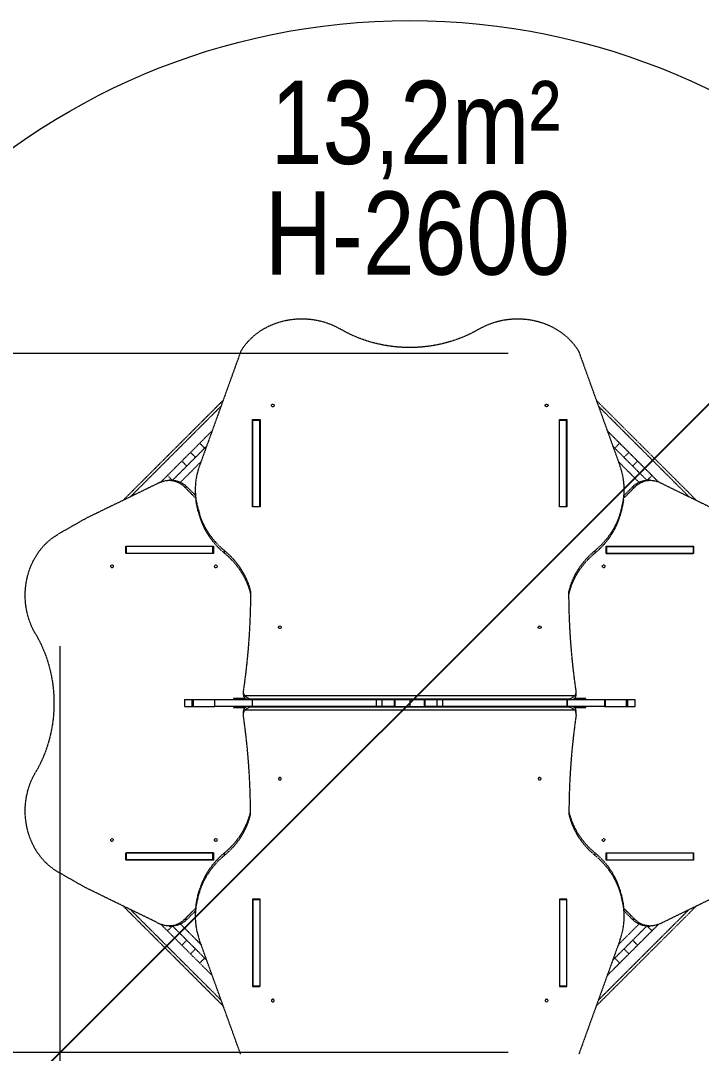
# Model space of a CAD drawing. Header units: millimetres. Extents: x -2652 to 2195, y -2536 to 2173.
# Drawn here: x -1023 to 1020, y -929 to 2173 of the extents above; entities that cross this region are included whole.
import ezdxf

# ---------------------------------------------------------------- set-up
doc = ezdxf.new("R2010")
doc.units = ezdxf.units.MM
doc.linetypes.add('HIDDEN', pattern=[1.905, 1.27, -0.635])
for name, color, linetype in [('DIKOM_ЗОНА', 90, 'Continuous'), ('DIKOM_ОБЪЕКТ', 7, 'Continuous'), ('DIKOM_РАЗМЕР_ЗОНА', 7, 'Continuous'), ('DIKOM_РАЗМЕР_ОБЪЕКТА', 7, 'Continuous')]:
    doc.layers.add(name, color=color, linetype=linetype)
doc.styles.add('style1', font='arialbd.ttf', dxfattribs={"width": 0.8})
doc.dimstyles.new('1-50', dxfattribs={"dimtxt": 300, "dimasz": 200, "dimexe": 100, "dimexo": 0, "dimgap": 100, "dimtad": 1, "dimtxsty": 'style1', "dimcen": 200, "dimclrd": 7, "dimclre": 7, "dimclrt": 7, "dimadec": 1, "dimazin": 2, "dimtfac": 1, "dimtmove": 0, "dimatfit": 2, "dimfxl": 0, "dimlwd": 25, "dimlwe": 18, "dimarcsym": 0})

# ---------------------------------------------------------------- blocks, each defined once
blk = doc.blocks.new('*D7')
at = {"layer": 'Defpoints', "color": 0, "transparency": 16777216}
for p in [(-904.9, 294), (1195.1, 294), (1195.1, -2436)]:
    blk.add_point(p, dxfattribs=at)
at = {"layer": 'DIKOM_РАЗМЕР_ОБЪЕКТА', "color": 7, "lineweight": 18, "transparency": 16777216}
for p, q in [((-904.9, 294), (-904.9, -2536)), ((1195.1, 294), (1195.1, -2536))]:
    blk.add_line(p, q, dxfattribs=at)
at = {"layer": 'DIKOM_РАЗМЕР_ОБЪЕКТА', "color": 7, "lineweight": 25, "transparency": 16777216}
blk.add_line((-704.9, -2436), (995.1, -2436), dxfattribs=at)
at = {"layer": 'DIKOM_РАЗМЕР_ОБЪЕКТА', "color": 7, "transparency": 16777216}
for points in [[(-704.9, -2402.7), (-704.9, -2469.3), (-904.9, -2436)], [(995.1, -2402.7), (995.1, -2469.3), (1195.1, -2436)]]:
    blk.add_solid(points, dxfattribs=at)
at = {"layer": 'DIKOM_РАЗМЕР_ОБЪЕКТА', "color": 7, "transparency": 16777216, "insert": (168.9, -2182.8), "char_height": 300, "attachment_point": 5, "style": 'style1'}
blk.add_mtext('{\\fArial|b0|i0|c204|p34;2100}', dxfattribs=at)
blk = doc.blocks.new('*D8')
at = {"layer": 'Defpoints', "color": 0, "transparency": 16777216}
for p in [(440.2, 1173.4), (-2067.9, -926.6), (440.2, -926.6)]:
    blk.add_point(p, dxfattribs=at)
at = {"layer": 'DIKOM_РАЗМЕР_ОБЪЕКТА', "color": 7, "lineweight": 18, "transparency": 16777216}
for p, q in [((440.2, 1173.4), (-2167.9, 1173.4)), ((440.2, -926.6), (-2167.9, -926.6))]:
    blk.add_line(p, q, dxfattribs=at)
at = {"layer": 'DIKOM_РАЗМЕР_ОБЪЕКТА', "color": 7, "lineweight": 25, "transparency": 16777216}
blk.add_line((-2067.9, 973.4), (-2067.9, -726.6), dxfattribs=at)
at = {"layer": 'DIKOM_РАЗМЕР_ОБЪЕКТА', "color": 7, "transparency": 16777216}
for points in [[(-2101.2, 973.4), (-2034.6, 973.4), (-2067.9, 1173.4)], [(-2101.2, -726.6), (-2034.6, -726.6), (-2067.9, -926.6)]]:
    blk.add_solid(points, dxfattribs=at)
at = {"layer": 'DIKOM_РАЗМЕР_ОБЪЕКТА', "color": 7, "transparency": 16777216, "insert": (-2321.1, 223.9), "char_height": 300, "attachment_point": 5, "rotation": 90, "style": 'style1'}
blk.add_mtext('{\\fArial|b0|i0|c204|p34;2100}', dxfattribs=at)
blk = doc.blocks.new('*D9')
at = {"layer": 'Defpoints', "color": 0, "transparency": 16777216}
for p in [(1594.7, 1573), (-1304.5, -1326.2)]:
    blk.add_point(p, dxfattribs=at)
at = {"layer": 'DIKOM_РАЗМЕР_ЗОНА', "color": 7, "lineweight": 25, "transparency": 16777216}
for p, q in [((1453.3, 1431.5), (-1163, -1184.8)), ((-1304.5, -1326.2), (-2278.2, -2299.9))]:
    blk.add_line(p, q, dxfattribs=at)
at = {"layer": 'DIKOM_РАЗМЕР_ЗОНА', "color": 7, "transparency": 16777216}
for points in [[(1429.7, 1455.1), (1476.8, 1408), (1594.7, 1573)], [(-1186.6, -1161.2), (-1139.5, -1208.3), (-1304.5, -1326.2)]]:
    blk.add_solid(points, dxfattribs=at)
at = {"layer": 'DIKOM_РАЗМЕР_ЗОНА', "color": 7, "transparency": 16777216, "insert": (-2047, -1698.8), "char_height": 300, "attachment_point": 5, "rotation": 45, "style": 'style1'}
blk.add_mtext('{\\fArial|b0|i0|c204|p34;∅4100}', dxfattribs=at)

msp = doc.modelspace()

# ---------------------------------------------------------------- linework, layer by layer
at = {"layer": 'DIKOM_ЗОНА', "color": 3, "lineweight": 15}
msp.add_circle((145.116, 123.385), 2050, dxfattribs=at)
at = {"layer": 'DIKOM_ОБЪЕКТ', "color": 7, "linetype": 'HIDDEN', "lineweight": 15}
for p, q in [((-362.493, 1178.681), (-486.436, 834.435)), ((652.725, 1178.681), (776.668, 834.435)), ((-415.104, 1032.555), (-715.571, 732.088)), ((1005.799, 732.091), (705.338, 1032.552)), ((-421.469, 1014.876), (-693.517, 742.829)), ((983.744, 742.832), (711.703, 1014.873)), ((-326.584, 975.238), (-304.184, 975.238)), ((-326.584, 712.832), (-326.584, 975.238)), ((-326.584, 967.738), (-325.884, 967.738)), ((-325.884, 973.439), (-304.884, 973.439)), ((-325.884, 713.631), (-325.884, 973.439)), ((-304.884, 713.631), (-304.884, 973.439)), ((-304.884, 967.738), (-304.184, 967.738)), ((-304.184, 975.238), (-304.184, 712.832)), ((594.416, 975.238), (616.816, 975.238)), ((594.416, 712.832), (594.416, 975.238)), ((594.416, 967.738), (595.116, 967.738)), ((595.116, 973.439), (616.116, 973.439)), ((595.116, 713.631), (595.116, 973.439)), ((616.116, 713.631), (616.116, 973.439)), ((616.116, 967.738), (616.816, 967.738)), ((616.816, 975.238), (616.816, 712.832)), ((-485.274, 903.786), (-470.425, 888.936)), ((775.505, 903.786), (760.656, 888.936)), ((-512.868, 876.192), (-498.019, 861.343)), ((803.098, 876.192), (788.249, 861.343)), ((-538.936, 850.124), (-524.087, 835.275)), ((829.166, 850.124), (814.317, 835.275)), ((-582.126, 806.934), (-567.617, 792.425)), ((872.356, 806.934), (857.847, 792.425)), ((-617.227, 779.982), (-827.522, 677.567)), ((-569.232, 792.446), (-576.732, 792.446)), ((866.965, 792.447), (859.465, 792.447)), ((907.459, 779.983), (1117.754, 677.568)), ((-497.794, 739.338), (-531.376, 772.921)), ((-531.376, 772.921), (-523.876, 772.921)), ((-523.876, 772.921), (-498.436, 747.48)), ((-498.675, 764.832), (-498.675, 757.332)), ((821.609, 772.921), (788.026, 739.338)), ((788.668, 747.48), (814.109, 772.921)), ((788.908, 757.332), (788.908, 764.832)), ((814.109, 772.921), (821.609, 772.921)), ((-325.884, 713.631), (-304.884, 713.631)), ((-325.884, 712.832), (-325.884, 713.631)), ((-304.884, 712.832), (-304.884, 713.631)), ((595.116, 713.631), (616.116, 713.631)), ((595.116, 712.832), (595.116, 713.631)), ((616.116, 712.832), (616.116, 713.631)), ((-490.498, 707.722), (-486.224, 693.024)), ((-490.498, 700.222), (-490.498, 707.722)), ((-490.498, 700.222), (-486.224, 685.524)), ((-486.224, 693.024), (-486.224, 685.524)), ((-304.184, 712.832), (-326.584, 712.832)), ((616.816, 712.832), (594.416, 712.832)), ((780.731, 707.722), (776.456, 693.024)), ((776.456, 685.524), (780.731, 700.222)), ((776.456, 693.024), (776.456, 685.524)), ((780.731, 707.722), (780.731, 700.222)), ((-827.522, 677.567), (-910.179, 630.494)), ((-706.736, 594.585), (-444.33, 594.585)), ((-706.736, 572.185), (-706.736, 594.585)), ((-705.437, 572.885), (-705.437, 593.885)), ((-445.629, 593.885), (-705.437, 593.885)), ((-699.236, 594.585), (-699.236, 593.885)), ((-445.629, 572.885), (-445.629, 593.885)), ((-444.33, 593.885), (-445.629, 593.885)), ((-444.33, 594.585), (-444.33, 572.185)), ((734.563, 572.185), (734.563, 594.585)), ((734.563, 594.585), (996.968, 594.585)), ((734.563, 593.885), (735.862, 593.885)), ((735.862, 593.885), (735.862, 572.885)), ((735.862, 593.885), (995.669, 593.885)), ((989.468, 593.885), (989.468, 594.585)), ((995.669, 593.885), (995.669, 572.885)), ((996.968, 594.585), (996.968, 572.185)), ((-444.33, 572.185), (-706.736, 572.185)), ((-445.629, 572.885), (-705.437, 572.885)), ((-699.236, 572.885), (-699.236, 572.185)), ((-444.33, 572.885), (-445.629, 572.885)), ((-410.877, 573.533), (-410.877, 581.033)), ((701.109, 581.033), (701.109, 573.533)), ((734.563, 572.885), (735.862, 572.885)), ((996.968, 572.185), (734.563, 572.185)), ((735.862, 572.885), (995.669, 572.885)), ((989.468, 572.185), (989.468, 572.885)), ((-354.719, 156.509), (-354.719, 149.009)), ((644.951, 149.009), (644.951, 156.509)), ((-531.356, 133.885), (-531.356, 112.885)), ((-531.356, 133.885), (-509.125, 133.885)), ((-509.125, 133.885), (-509.125, 112.885)), ((-509.125, 133.885), (-504.466, 133.885)), ((-504.466, 133.885), (-504.466, 112.885)), ((-504.466, 133.885), (-441.305, 133.885)), ((-441.305, 133.885), (-441.305, 112.885)), ((-441.305, 133.885), (-439.835, 133.885)), ((-439.835, 112.885), (-439.835, 133.885)), ((-439.835, 133.885), (-327.727, 133.885)), ((-383.884, 136.385), (-383.884, 133.885)), ((-365.884, 136.385), (-383.884, 136.385)), ((-348.241, 136.385), (-365.884, 136.385)), ((-365.884, 136.385), (-365.884, 133.885)), ((639.234, 144.385), (-349.002, 144.385)), ((-334.719, 134.688), (-334.719, 136.188)), ((-334.719, 136.188), (624.951, 136.188)), ((624.951, 134.688), (-334.719, 134.688)), ((-327.727, 133.885), (-327.727, 112.885)), ((-327.283, 133.885), (-327.727, 133.885)), ((-327.283, 112.885), (-327.283, 133.885)), ((-327.283, 133.885), (45.586, 133.885)), ((45.586, 112.885), (45.586, 133.885)), ((45.586, 133.885), (62.676, 133.885)), ((62.676, 112.885), (62.676, 133.885)), ((62.676, 133.885), (99.16, 133.885)), ((99.16, 112.885), (99.16, 133.885)), ((99.16, 133.885), (100.321, 133.885)), ((100.321, 133.885), (100.321, 112.885)), ((100.321, 133.885), (145.116, 133.885)), ((145.116, 133.885), (145.116, 112.885)), ((145.116, 133.885), (189.911, 133.885)), ((189.911, 112.885), (189.911, 133.885)), ((189.911, 133.885), (191.072, 133.885)), ((191.072, 112.885), (191.072, 133.885)), ((191.072, 133.885), (227.556, 133.885)), ((227.556, 112.885), (227.556, 133.885)), ((227.556, 133.885), (244.646, 133.885)), ((244.646, 112.885), (244.646, 133.885)), ((244.646, 133.885), (617.516, 133.885)), ((617.516, 133.885), (617.516, 112.885)), ((617.959, 133.885), (617.516, 133.885)), ((617.959, 112.885), (617.959, 133.885)), ((617.959, 133.885), (730.068, 133.885)), ((624.951, 136.188), (624.951, 134.688)), ((656.116, 136.385), (638.473, 136.385)), ((674.116, 136.385), (656.116, 136.385)), ((656.116, 133.885), (656.116, 136.385)), ((674.116, 133.885), (674.116, 136.385)), ((730.068, 133.885), (730.068, 112.885)), ((730.068, 133.885), (731.538, 133.885)), ((731.538, 133.885), (731.538, 112.885)), ((731.538, 133.885), (794.698, 133.885)), ((794.698, 133.885), (794.698, 112.885)), ((794.698, 133.885), (799.357, 133.885)), ((799.357, 133.885), (799.357, 112.885)), ((799.357, 133.885), (821.588, 133.885)), ((821.588, 112.885), (821.588, 133.885)), ((-531.356, 112.885), (-509.125, 112.885)), ((-509.125, 112.885), (-504.466, 112.885)), ((-504.466, 112.885), (-441.305, 112.885)), ((-441.305, 112.885), (-439.835, 112.885)), ((-327.727, 112.885), (-439.835, 112.885)), ((-383.884, 112.385), (-383.884, 109.385)), ((-383.884, 112.385), (-365.884, 112.385)), ((-383.884, 109.385), (-365.884, 109.385)), ((-365.884, 112.385), (-365.884, 109.385)), ((-365.884, 112.385), (-344.279, 112.385)), ((-365.884, 109.385), (-349.546, 109.385)), ((-354.719, 97.76), (-354.719, 90.26)), ((-349.002, 102.385), (639.234, 102.385)), ((-334.719, 110.581), (-334.719, 112.081)), ((-334.719, 112.081), (624.951, 112.081)), ((624.951, 110.581), (-334.719, 110.581)), ((-327.727, 112.885), (-327.283, 112.885)), ((45.586, 112.885), (-327.283, 112.885)), ((62.676, 112.885), (45.586, 112.885)), ((99.16, 112.885), (62.676, 112.885)), ((100.321, 112.885), (99.16, 112.885)), ((100.321, 112.885), (145.116, 112.885)), ((145.116, 112.885), (189.911, 112.885)), ((191.072, 112.885), (189.911, 112.885)), ((227.556, 112.885), (191.072, 112.885)), ((244.646, 112.885), (227.556, 112.885)), ((617.516, 112.885), (244.646, 112.885)), ((617.516, 112.885), (617.959, 112.885)), ((730.068, 112.885), (617.959, 112.885)), ((624.951, 112.081), (624.951, 110.581)), ((634.339, 112.385), (656.116, 112.385)), ((639.778, 109.385), (656.116, 109.385)), ((644.951, 90.26), (644.951, 97.76)), ((656.116, 109.385), (656.116, 112.385)), ((656.116, 112.385), (674.116, 112.385)), ((656.116, 109.385), (674.116, 109.385)), ((674.116, 109.385), (674.116, 112.385)), ((730.068, 112.885), (731.538, 112.885)), ((731.538, 112.885), (794.698, 112.885)), ((794.698, 112.885), (799.357, 112.885)), ((799.357, 112.885), (821.588, 112.885)), ((-706.736, -326.415), (-444.33, -326.415)), ((-706.736, -348.815), (-706.736, -326.415)), ((-705.437, -348.115), (-705.437, -327.115)), ((-445.629, -327.115), (-705.437, -327.115)), ((-699.236, -326.415), (-699.236, -327.115)), ((-445.629, -348.115), (-445.629, -327.115)), ((-444.33, -327.115), (-445.629, -327.115)), ((-444.33, -326.415), (-444.33, -348.815)), ((-410.877, -334.264), (-410.877, -326.764)), ((701.109, -326.764), (701.109, -334.264)), ((734.563, -348.815), (734.563, -326.415)), ((734.563, -326.415), (996.968, -326.415)), ((734.563, -327.115), (735.862, -327.115)), ((735.862, -327.115), (735.862, -348.115)), ((735.862, -327.115), (995.669, -327.115)), ((989.468, -327.115), (989.468, -326.415)), ((995.669, -327.115), (995.669, -348.115)), ((996.968, -326.415), (996.968, -348.815)), ((-444.33, -348.815), (-706.736, -348.815)), ((-445.629, -348.115), (-705.437, -348.115)), ((-699.236, -348.115), (-699.236, -348.815)), ((-444.33, -348.115), (-445.629, -348.115)), ((734.563, -348.115), (735.862, -348.115)), ((996.968, -348.815), (734.563, -348.815)), ((735.862, -348.115), (995.669, -348.115)), ((989.468, -348.815), (989.468, -348.115)), ((-827.522, -431.798), (-910.179, -384.724)), ((-617.227, -534.213), (-827.522, -431.798)), ((907.459, -534.213), (1117.754, -431.798)), ((-490.498, -453.453), (-486.224, -438.755)), ((-490.498, -460.953), (-486.224, -446.255)), ((-490.498, -460.953), (-490.498, -453.453)), ((-486.224, -438.755), (-486.224, -446.255)), ((776.456, -438.755), (776.456, -446.255)), ((780.731, -453.453), (776.456, -438.755)), ((776.456, -446.255), (780.731, -460.953)), ((780.731, -453.453), (780.731, -460.953)), ((-715.577, -486.316), (-414.54, -787.353)), ((-531.377, -527.151), (-497.918, -493.692)), ((-304.184, -466.063), (-326.584, -466.063)), ((-326.584, -466.063), (-326.584, -728.469)), ((-325.884, -466.063), (-325.884, -467.862)), ((-304.884, -467.862), (-325.884, -467.862)), ((-325.884, -467.862), (-325.884, -727.67)), ((-304.884, -466.063), (-304.884, -467.862)), ((-304.884, -467.862), (-304.884, -727.67)), ((-304.184, -728.469), (-304.184, -466.063)), ((616.816, -466.063), (594.416, -466.063)), ((594.416, -466.063), (594.416, -728.469)), ((595.116, -466.063), (595.116, -467.862)), ((616.116, -467.862), (595.116, -467.862)), ((595.116, -467.862), (595.116, -727.67)), ((616.116, -466.063), (616.116, -467.862)), ((616.116, -467.862), (616.116, -727.67)), ((616.816, -728.469), (616.816, -466.063)), ((704.773, -787.35), (1005.807, -486.317)), ((788.15, -493.693), (821.608, -527.151)), ((-693.523, -497.057), (-420.905, -769.675)), ((-523.877, -527.151), (-531.377, -527.151)), ((-498.484, -501.758), (-523.877, -527.151)), ((-498.675, -510.563), (-498.675, -518.063)), ((711.138, -769.672), (983.753, -497.057)), ((814.108, -527.151), (788.716, -501.759)), ((788.908, -518.063), (788.908, -510.563)), ((821.608, -527.151), (814.108, -527.151)), ((-582.126, -561.168), (-567.613, -546.655)), ((-576.732, -546.677), (-569.232, -546.677)), ((872.356, -561.168), (857.843, -546.655)), ((859.464, -546.677), (866.964, -546.677)), ((-362.493, -931.911), (-486.436, -587.666)), ((776.668, -587.666), (652.725, -931.911)), ((-538.936, -604.358), (-524.087, -589.509)), ((-512.868, -630.426), (-498.019, -615.577)), ((803.098, -630.426), (788.249, -615.577)), ((829.166, -604.358), (814.317, -589.509)), ((-485.274, -658.02), (-470.425, -643.171)), ((775.505, -658.02), (760.656, -643.171)), ((-447.508, -695.786), (-485.274, -658.02)), ((775.505, -658.02), (737.741, -695.783)), ((-326.584, -720.969), (-325.884, -720.969)), ((-326.584, -728.469), (-304.184, -728.469)), ((-304.884, -727.67), (-325.884, -727.67)), ((-304.884, -720.969), (-304.184, -720.969)), ((594.416, -720.969), (595.116, -720.969)), ((594.416, -728.469), (616.816, -728.469)), ((616.116, -727.67), (595.116, -727.67)), ((616.116, -720.969), (616.816, -720.969))]:
    msp.add_line(p, q, dxfattribs=at)
at = {"layer": 'DIKOM_ОБЪЕКТ', "color": 7, "linetype": 'HIDDEN', "lineweight": 15, "flags": 128}
for points in [[(-362.493, 1178.681), (-359.528, 1183.684), (-356.383, 1188.604), (-353.058, 1193.435), (-349.559, 1198.173), (-345.888, 1202.812), (-342.05, 1207.348), (-338.047, 1211.777), (-333.884, 1216.094), (-329.566, 1220.294), (-325.096, 1224.374), (-320.479, 1228.329), (-315.72, 1232.155), (-310.824, 1235.849), (-305.794, 1239.407), (-300.637, 1242.825), (-295.358, 1246.1), (-289.962, 1249.228), (-284.453, 1252.207), (-278.839, 1255.033), (-273.124, 1257.704), (-267.314, 1260.217), (-261.416, 1262.569), (-255.434, 1264.758), (-249.375, 1266.782), (-243.245, 1268.638), (-237.051, 1270.326), (-230.797, 1271.843), (-224.492, 1273.187), (-218.14, 1274.358), (-211.749, 1275.355), (-205.324, 1276.175), (-198.873, 1276.819), (-192.402, 1277.285), (-185.916, 1277.574), (-179.423, 1277.684), (-172.93, 1277.617), (-166.442, 1277.371), (-159.967, 1276.948), (-153.51, 1276.347), (-147.078, 1275.569), (-140.679, 1274.615), (-134.317, 1273.486), (-127.999, 1272.184), (-121.733, 1270.708), (-115.524, 1269.062), (-109.378, 1267.246), (-103.301, 1265.262), (-97.3, 1263.113), (-91.381, 1260.8), (-85.549, 1258.326), (-79.811, 1255.693), (-74.171, 1252.904), (-68.637, 1249.962), (-63.213, 1246.869)], [(353.445, 1246.869), (358.869, 1249.962), (364.404, 1252.904), (370.043, 1255.693), (375.781, 1258.326), (381.613, 1260.8), (387.532, 1263.113), (393.533, 1265.262), (399.61, 1267.246), (405.756, 1269.062), (411.965, 1270.708), (418.232, 1272.184), (424.549, 1273.486), (430.911, 1274.615), (437.311, 1275.569), (443.742, 1276.347), (450.199, 1276.948), (456.675, 1277.371), (463.162, 1277.617), (469.656, 1277.684), (476.148, 1277.574), (482.634, 1277.285), (489.105, 1276.819), (495.557, 1276.175), (501.981, 1275.355), (508.372, 1274.358), (514.724, 1273.187), (521.03, 1271.843), (527.283, 1270.326), (533.478, 1268.638), (539.607, 1266.782), (545.666, 1264.758), (551.648, 1262.569), (557.547, 1260.217), (563.356, 1257.704), (569.071, 1255.033), (574.686, 1252.207), (580.194, 1249.228), (585.59, 1246.1), (590.87, 1242.825), (596.027, 1239.407), (601.056, 1235.849), (605.953, 1232.155), (610.712, 1228.329), (615.328, 1224.374), (619.798, 1220.294), (624.117, 1216.094), (628.279, 1211.777), (632.282, 1207.348), (636.121, 1202.812), (639.791, 1198.173), (643.291, 1193.435), (646.615, 1188.604), (649.761, 1183.684), (652.725, 1178.681)], [(353.445, 1246.869), (346.217, 1242.711), (338.878, 1238.701), (331.433, 1234.84), (323.885, 1231.132), (316.238, 1227.579), (308.498, 1224.182), (300.668, 1220.942), (292.752, 1217.863), (284.755, 1214.946), (276.681, 1212.191), (268.535, 1209.601), (260.321, 1207.178), (252.043, 1204.922), (243.707, 1202.834), (235.316, 1200.917), (226.876, 1199.171), (218.391, 1197.596), (209.866, 1196.194), (201.305, 1194.966), (192.713, 1193.912), (184.094, 1193.033), (175.455, 1192.329), (166.799, 1191.8), (158.13, 1191.448), (149.455, 1191.272), (140.777, 1191.272), (132.102, 1191.448), (123.434, 1191.8), (114.777, 1192.329), (106.138, 1193.033), (97.52, 1193.912), (88.928, 1194.966), (80.367, 1196.194), (71.841, 1197.596), (63.356, 1199.171), (54.916, 1200.917), (46.525, 1202.834), (38.189, 1204.922), (29.912, 1207.178), (21.698, 1209.601), (13.551, 1212.191), (5.477, 1214.946), (-2.52, 1217.863), (-10.435, 1220.942), (-18.266, 1224.182), (-26.006, 1227.579), (-33.652, 1231.132), (-41.2, 1234.84), (-48.646, 1238.701), (-55.985, 1242.711), (-63.213, 1246.869)], [(-261.484, 1017.24), (-261.587, 1016.421), (-261.891, 1015.64), (-262.381, 1014.934), (-263.035, 1014.336), (-263.823, 1013.873), (-264.707, 1013.568), (-265.646, 1013.435), (-266.596, 1013.48), (-267.512, 1013.7), (-268.353, 1014.086), (-269.078, 1014.619), (-269.654, 1015.275), (-270.054, 1016.023), (-270.258, 1016.828), (-270.258, 1017.652), (-270.054, 1018.457), (-269.654, 1019.204), (-269.078, 1019.86), (-268.353, 1020.394), (-267.512, 1020.78), (-266.596, 1021), (-265.646, 1021.045), (-264.707, 1020.912), (-263.823, 1020.607), (-263.035, 1020.144), (-262.381, 1019.546), (-261.891, 1018.84), (-261.587, 1018.059), (-261.484, 1017.24)], [(560.516, 1017.24), (560.413, 1016.421), (560.109, 1015.64), (559.619, 1014.934), (558.965, 1014.336), (558.177, 1013.873), (557.293, 1013.568), (556.354, 1013.435), (555.404, 1013.48), (554.488, 1013.7), (553.647, 1014.086), (552.922, 1014.619), (552.346, 1015.275), (551.946, 1016.023), (551.742, 1016.828), (551.742, 1017.652), (551.946, 1018.457), (552.346, 1019.204), (552.922, 1019.86), (553.647, 1020.394), (554.488, 1020.78), (555.404, 1021), (556.354, 1021.045), (557.293, 1020.912), (558.177, 1020.607), (558.965, 1020.144), (559.619, 1019.546), (560.109, 1018.84), (560.413, 1018.059), (560.516, 1017.24)], [(-485.274, 903.786), (-477.358, 911.702), (-469.446, 919.614), (-461.541, 927.519), (-453.642, 935.418), (-448.072, 940.988)], [(738.306, 940.985), (743.872, 935.418), (751.771, 927.519), (759.677, 919.614), (767.588, 911.702), (775.505, 903.786)], [(-485.274, 903.786), (-487.504, 901.556), (-489.711, 899.349), (-491.886, 897.174), (-494.017, 895.043), (-496.094, 892.966), (-498.109, 890.951), (-500.05, 889.01), (-501.91, 887.15), (-503.678, 885.382), (-505.347, 883.713), (-506.909, 882.151), (-508.356, 880.704), (-509.681, 879.379), (-510.879, 878.181), (-511.943, 877.117), (-512.868, 876.192)], [(803.098, 876.192), (802.173, 877.117), (801.109, 878.181), (799.912, 879.379), (798.586, 880.704), (797.139, 882.151), (795.578, 883.713), (793.909, 885.382), (792.14, 887.15), (790.281, 889.01), (788.339, 890.951), (786.325, 892.966), (784.247, 895.043), (782.116, 897.174), (779.942, 899.349), (777.734, 901.556), (775.505, 903.786)], [(-464.781, 894.581), (-475.684, 883.678), (-487.333, 872.029), (-498.991, 860.37), (-510.658, 848.704), (-522.329, 837.032), (-534.005, 825.357), (-545.682, 813.68), (-557.359, 802.003), (-566.958, 792.403)], [(-538.936, 850.124), (-535.474, 853.586), (-532.07, 856.99), (-528.723, 860.337), (-525.435, 863.625), (-522.205, 866.855), (-519.034, 870.026), (-515.922, 873.139), (-512.868, 876.192)], [(857.189, 792.403), (847.589, 802.003), (835.912, 813.68), (824.235, 825.357), (812.56, 837.032), (800.888, 848.704), (789.222, 860.37), (777.563, 872.029), (765.914, 883.678), (755.014, 894.578)], [(803.098, 876.192), (806.152, 873.139), (809.264, 870.026), (812.436, 866.855), (815.665, 863.625), (818.954, 860.337), (822.3, 856.99), (825.704, 853.586), (829.166, 850.124)], [(-582.126, 806.934), (-581.25, 807.81), (-580.251, 808.809), (-579.136, 809.924), (-577.91, 811.15), (-576.582, 812.478), (-575.158, 813.902), (-573.648, 815.412), (-572.061, 817), (-570.405, 818.655), (-568.69, 820.37), (-566.928, 822.132), (-565.127, 823.933), (-563.3, 825.76), (-561.456, 827.604), (-559.606, 829.454), (-557.762, 831.298), (-555.935, 833.126), (-554.134, 834.926), (-552.372, 836.688), (-550.657, 838.403), (-549.001, 840.059), (-547.414, 841.646), (-545.904, 843.156), (-544.48, 844.58), (-543.152, 845.908), (-541.926, 847.134), (-540.811, 848.249), (-539.812, 849.248), (-538.936, 850.124)], [(-481.489, 848.174), (-484.142, 845.521), (-495.808, 833.855), (-507.48, 822.183), (-519.155, 810.508), (-530.832, 798.831), (-542.51, 787.153), (-543.117, 786.546)], [(833.348, 786.545), (832.74, 787.153), (821.063, 798.831), (809.386, 810.508), (797.71, 822.183), (786.039, 833.855), (774.373, 845.521), (771.723, 848.171)], [(829.166, 850.124), (830.042, 849.248), (831.041, 848.249), (832.157, 847.134), (833.382, 845.908), (834.711, 844.58), (836.134, 843.156), (837.644, 841.646), (839.232, 840.059), (840.888, 838.403), (842.602, 836.688), (844.364, 834.926), (846.165, 833.126), (847.993, 831.298), (849.837, 829.454), (851.686, 827.604), (853.53, 825.76), (855.358, 823.933), (857.158, 822.132), (858.921, 820.37), (860.635, 818.655), (862.291, 817), (863.879, 815.412), (865.389, 813.902), (866.812, 812.478), (868.14, 811.15), (869.366, 809.924), (870.481, 808.809), (871.48, 807.81), (872.356, 806.934)], [(-602.161, 786.9), (-602.028, 787.032), (-598.857, 790.203), (-595.627, 793.433), (-592.339, 796.721), (-588.992, 800.068), (-585.588, 803.472), (-582.126, 806.934)], [(872.356, 806.934), (875.818, 803.472), (879.223, 800.068), (882.569, 796.721), (885.857, 793.433), (889.087, 790.203), (892.258, 787.032), (892.389, 786.902)], [(-599.98, 787.808), (-596.671, 789.062), (-593.31, 790.122), (-589.908, 790.986), (-586.473, 791.652), (-583.013, 792.117), (-579.538, 792.381), (-576.055, 792.443), (-572.573, 792.302), (-569.103, 791.96), (-565.651, 791.417), (-562.228, 790.674), (-558.841, 789.733), (-555.5, 788.597), (-552.212, 787.269), (-548.986, 785.751), (-545.831, 784.048), (-542.753, 782.164), (-539.761, 780.104), (-536.863, 777.873), (-534.066, 775.477), (-531.376, 772.921)], [(-569.232, 792.446), (-568.555, 792.443), (-565.073, 792.302), (-561.603, 791.96), (-558.151, 791.417), (-554.728, 790.674), (-551.341, 789.733), (-548, 788.597), (-544.712, 787.269), (-541.486, 785.751), (-538.331, 784.048), (-535.253, 782.164), (-532.261, 780.104), (-529.363, 777.873), (-526.566, 775.477), (-523.876, 772.921)], [(814.109, 772.921), (816.799, 775.477), (819.596, 777.873), (822.494, 780.104), (825.486, 782.165), (828.564, 784.048), (831.719, 785.751), (834.945, 787.269), (838.233, 788.597), (841.574, 789.733), (844.961, 790.674), (848.385, 791.417), (851.836, 791.96), (855.307, 792.302), (858.788, 792.443), (859.465, 792.447)], [(821.609, 772.921), (824.299, 775.477), (827.096, 777.873), (829.994, 780.104), (832.986, 782.165), (836.064, 784.048), (839.219, 785.751), (842.445, 787.269), (845.733, 788.597), (849.074, 789.733), (852.461, 790.674), (855.885, 791.417), (859.336, 791.96), (862.807, 792.302), (866.288, 792.443), (869.771, 792.381), (873.246, 792.117), (876.706, 791.652), (880.142, 790.986), (883.544, 790.122), (886.904, 789.062), (890.213, 787.808)], [(-410.877, 581.033), (-416.286, 585.635), (-421.544, 590.366), (-426.647, 595.223), (-431.59, 600.202), (-436.369, 605.3), (-440.982, 610.511), (-445.424, 615.833), (-449.691, 621.261), (-453.781, 626.79), (-457.69, 632.417), (-461.414, 638.136), (-464.952, 643.944), (-468.3, 649.836), (-471.456, 655.806), (-474.417, 661.851), (-477.181, 667.966), (-479.746, 674.146), (-482.109, 680.385), (-484.269, 686.679), (-486.224, 693.024)], [(-486.224, 685.524), (-484.269, 679.179), (-482.109, 672.885), (-479.746, 666.646), (-477.181, 660.466), (-474.417, 654.352), (-471.456, 648.306), (-468.3, 642.336), (-464.952, 636.444), (-461.414, 630.636), (-457.69, 624.917), (-453.781, 619.29), (-449.691, 613.761), (-445.424, 608.333), (-440.982, 603.011), (-436.369, 597.8), (-431.59, 592.702), (-426.647, 587.723), (-421.544, 582.866), (-416.286, 578.135), (-410.877, 573.533)], [(776.456, 693.024), (774.501, 686.679), (772.341, 680.385), (769.978, 674.146), (767.413, 667.966), (764.65, 661.851), (761.689, 655.806), (758.533, 649.836), (755.185, 643.944), (751.647, 638.136), (747.922, 632.417), (744.013, 626.79), (739.923, 621.261), (735.656, 615.833), (731.214, 610.511), (726.602, 605.3), (721.822, 600.202), (716.879, 595.223), (711.777, 590.366), (706.519, 585.635), (701.109, 581.033)], [(701.109, 573.533), (706.519, 578.135), (711.777, 582.866), (716.879, 587.723), (721.822, 592.702), (726.602, 597.8), (731.214, 603.011), (735.656, 608.333), (739.923, 613.761), (744.013, 619.29), (747.922, 624.917), (751.647, 630.636), (755.185, 636.444), (758.533, 642.336), (761.689, 648.306), (764.65, 654.352), (767.413, 660.466), (769.978, 666.646), (772.341, 672.885), (774.501, 679.179), (776.456, 685.524)], [(-978.368, 331.214), (-981.46, 336.638), (-984.402, 342.172), (-987.191, 347.811), (-989.824, 353.55), (-992.298, 359.381), (-994.611, 365.301), (-996.76, 371.302), (-998.744, 377.378), (-1000.56, 383.524), (-1002.207, 389.734), (-1003.682, 396), (-1004.985, 402.317), (-1006.114, 408.679), (-1007.067, 415.079), (-1007.845, 421.511), (-1008.446, 427.967), (-1008.869, 434.443), (-1009.115, 440.931), (-1009.183, 447.424), (-1009.072, 453.917), (-1008.783, 460.402), (-1008.317, 466.874), (-1007.673, 473.325), (-1006.853, 479.75), (-1005.857, 486.141), (-1004.686, 492.492), (-1003.341, 498.798), (-1001.824, 505.051), (-1000.137, 511.246), (-998.28, 517.376), (-996.256, 523.435), (-994.067, 529.416), (-991.715, 535.315), (-989.202, 541.125), (-986.531, 546.84), (-983.705, 552.454), (-980.726, 557.962), (-977.598, 563.359), (-974.323, 568.638), (-970.905, 573.795), (-967.347, 578.824), (-963.653, 583.721), (-959.827, 588.48), (-955.872, 593.097), (-951.792, 597.567), (-947.592, 601.885), (-943.275, 606.048), (-938.847, 610.05), (-934.311, 613.889), (-929.671, 617.56), (-924.934, 621.059), (-920.103, 624.383), (-915.183, 627.529), (-910.179, 630.494)], [(-410.877, 581.033), (-405.549, 576.503), (-400.368, 571.846), (-395.338, 567.067), (-390.463, 562.168), (-385.746, 557.155), (-381.192, 552.031), (-376.804, 546.799), (-372.584, 541.463), (-368.537, 536.029), (-364.666, 530.499), (-360.973, 524.879), (-357.461, 519.172), (-354.134, 513.383), (-350.992, 507.517), (-348.04, 501.577), (-345.279, 495.569), (-342.711, 489.497), (-340.339, 483.365), (-338.164, 477.179), (-336.187, 470.943), (-334.411, 464.662), (-332.837, 458.341)], [(-410.877, 573.533), (-405.549, 569.003), (-400.368, 564.346), (-395.338, 559.567), (-390.463, 554.668), (-385.746, 549.655), (-381.192, 544.531), (-376.804, 539.299), (-372.584, 533.963), (-368.537, 528.529), (-364.666, 522.999), (-360.973, 517.379), (-357.461, 511.672), (-354.134, 505.883), (-350.992, 500.017), (-348.04, 494.077), (-345.279, 488.069), (-342.711, 481.997), (-340.339, 475.865), (-338.164, 469.679), (-336.187, 463.443), (-334.411, 457.162), (-332.837, 450.841)], [(623.069, 458.341), (624.644, 464.662), (626.42, 470.943), (628.396, 477.179), (630.571, 483.365), (632.944, 489.497), (635.511, 495.569), (638.272, 501.577), (641.225, 507.517), (644.366, 513.383), (647.694, 519.172), (651.205, 524.879), (654.898, 530.499), (658.77, 536.029), (662.817, 541.463), (667.036, 546.799), (671.424, 552.031), (675.979, 557.155), (680.695, 562.168), (685.57, 567.067), (690.6, 571.846), (695.781, 576.503), (701.109, 581.033)], [(623.069, 450.841), (624.644, 457.162), (626.42, 463.443), (628.396, 469.679), (630.571, 475.865), (632.944, 481.997), (635.511, 488.069), (638.272, 494.077), (641.225, 500.017), (644.366, 505.883), (647.694, 511.672), (651.205, 517.379), (654.898, 522.999), (658.77, 528.529), (662.817, 533.963), (667.036, 539.299), (671.424, 544.531), (675.979, 549.655), (680.695, 554.668), (685.57, 559.567), (690.6, 564.346), (695.781, 569.003), (701.109, 573.533)], [(-748.738, 529.485), (-749.557, 529.587), (-750.338, 529.891), (-751.044, 530.382), (-751.642, 531.036), (-752.105, 531.824), (-752.41, 532.707), (-752.543, 533.646), (-752.499, 534.596), (-752.278, 535.513), (-751.892, 536.354), (-751.359, 537.079), (-750.703, 537.655), (-749.955, 538.054), (-749.15, 538.259), (-748.326, 538.259), (-747.522, 538.054), (-746.774, 537.655), (-746.118, 537.079), (-745.584, 536.354), (-745.198, 535.513), (-744.978, 534.596), (-744.933, 533.646), (-745.067, 532.707), (-745.372, 531.824), (-745.834, 531.036), (-746.432, 530.382), (-747.138, 529.891), (-747.919, 529.587), (-748.738, 529.485)], [(-436.969, 538.285), (-436.15, 538.182), (-435.369, 537.878), (-434.663, 537.387), (-434.065, 536.733), (-433.602, 535.946), (-433.297, 535.062), (-433.164, 534.123), (-433.209, 533.173), (-433.429, 532.256), (-433.815, 531.415), (-434.349, 530.69), (-435.005, 530.114), (-435.752, 529.715), (-436.557, 529.51), (-437.381, 529.51), (-438.186, 529.715), (-438.934, 530.114), (-439.59, 530.69), (-440.123, 531.415), (-440.509, 532.256), (-440.729, 533.173), (-440.774, 534.123), (-440.641, 535.062), (-440.336, 535.946), (-439.873, 536.733), (-439.275, 537.387), (-438.569, 537.878), (-437.788, 538.182), (-436.969, 538.285)], [(727.201, 529.485), (726.382, 529.588), (725.601, 529.892), (724.895, 530.382), (724.297, 531.037), (723.835, 531.824), (723.53, 532.708), (723.396, 533.647), (723.441, 534.597), (723.661, 535.514), (724.047, 536.354), (724.581, 537.079), (725.237, 537.655), (725.985, 538.055), (726.789, 538.259), (727.613, 538.259), (728.418, 538.055), (729.166, 537.655), (729.822, 537.079), (730.355, 536.354), (730.741, 535.514), (730.962, 534.597), (731.006, 533.647), (730.873, 532.708), (730.568, 531.824), (730.106, 531.037), (729.507, 530.382), (728.801, 529.892), (728.02, 529.588), (727.201, 529.485)], [(-332.837, 458.341), (-332.948, 436.88), (-333.281, 415.421), (-333.836, 393.966), (-334.613, 372.516), (-335.611, 351.072), (-336.832, 329.637), (-338.274, 308.213), (-339.937, 286.801), (-341.822, 265.402), (-343.928, 244.019), (-346.255, 222.653), (-348.804, 201.306), (-351.572, 179.979), (-354.562, 158.675)], [(644.794, 158.675), (641.805, 179.979), (639.036, 201.306), (636.488, 222.653), (634.161, 244.019), (632.054, 265.402), (630.169, 286.801), (628.506, 308.213), (627.064, 329.637), (625.844, 351.072), (624.845, 372.516), (624.068, 393.966), (623.513, 415.421), (623.18, 436.88), (623.069, 458.341)], [(-240.484, 350.881), (-240.587, 350.062), (-240.891, 349.281), (-241.381, 348.575), (-242.035, 347.977), (-242.823, 347.514), (-243.707, 347.209), (-244.646, 347.076), (-245.596, 347.121), (-246.512, 347.341), (-247.353, 347.727), (-248.078, 348.26), (-248.654, 348.916), (-249.054, 349.664), (-249.258, 350.469), (-249.258, 351.293), (-249.054, 352.098), (-248.654, 352.845), (-248.078, 353.501), (-247.353, 354.035), (-246.512, 354.421), (-245.596, 354.641), (-244.646, 354.686), (-243.707, 354.553), (-242.823, 354.248), (-242.035, 353.785), (-241.381, 353.187), (-240.891, 352.481), (-240.587, 351.7), (-240.484, 350.881)], [(539.516, 350.881), (539.413, 350.062), (539.109, 349.281), (538.619, 348.575), (537.965, 347.977), (537.177, 347.514), (536.293, 347.209), (535.354, 347.076), (534.404, 347.121), (533.488, 347.341), (532.647, 347.727), (531.922, 348.26), (531.346, 348.916), (530.946, 349.664), (530.742, 350.469), (530.742, 351.293), (530.946, 352.098), (531.346, 352.845), (531.922, 353.501), (532.647, 354.035), (533.488, 354.421), (534.404, 354.641), (535.354, 354.686), (536.293, 354.553), (537.177, 354.248), (537.965, 353.785), (538.619, 353.187), (539.109, 352.481), (539.413, 351.7), (539.516, 350.881)], [(-978.368, 331.214), (-974.209, 323.986), (-970.199, 316.647), (-966.339, 309.201), (-962.631, 301.653), (-959.077, 294.007), (-955.68, 286.266), (-952.441, 278.436), (-949.361, 270.52), (-946.444, 262.523), (-943.689, 254.449), (-941.1, 246.303), (-938.676, 238.089), (-936.42, 229.812), (-934.333, 221.475), (-932.415, 213.085), (-930.669, 204.645), (-929.094, 196.159), (-927.692, 187.634), (-926.464, 179.073), (-925.41, 170.481), (-924.531, 161.863), (-923.827, 153.223), (-923.299, 144.567), (-922.946, 135.899), (-922.77, 127.223), (-922.77, 118.546), (-922.946, 109.87), (-923.299, 101.202), (-923.827, 92.546), (-924.531, 83.906), (-925.41, 75.288), (-926.464, 66.696), (-927.692, 58.135), (-929.094, 49.61), (-930.669, 41.125), (-932.415, 32.684), (-934.333, 24.294), (-936.42, 15.958), (-938.676, 7.68), (-941.1, -0.534), (-943.689, -8.68), (-946.444, -16.754), (-949.361, -24.751), (-952.441, -32.667), (-955.68, -40.497), (-959.077, -48.238), (-962.631, -55.884), (-966.339, -63.432), (-970.199, -70.877), (-974.209, -78.216), (-978.368, -85.445)], [(-334.719, 134.688), (-334.744, 134.682), (-338.451, 133.981), (-342.104, 133.978), (-344.264, 134.379), (-346.348, 135.141), (-349.002, 136.885)], [(624.951, 134.688), (624.976, 134.682), (628.683, 133.981), (632.336, 133.978), (634.497, 134.379), (636.58, 135.141), (639.234, 136.885)], [(-334.719, 112.081), (-334.744, 112.088), (-338.451, 112.789), (-342.104, 112.791), (-344.264, 112.39), (-346.348, 111.628), (-349.002, 109.885)], [(639.234, 109.885), (637.772, 110.976), (636.21, 111.796), (633.768, 112.564), (631.238, 112.871), (628.123, 112.724), (624.976, 112.088), (624.951, 112.081)], [(-332.837, -211.571), (-332.948, -190.111), (-333.281, -168.652), (-333.836, -147.197), (-334.613, -125.746), (-335.611, -104.303), (-336.832, -82.868), (-338.274, -61.444), (-339.937, -40.031), (-341.822, -18.633), (-343.928, 2.75), (-346.255, 24.116), (-348.804, 45.463), (-351.572, 66.79), (-354.562, 88.094)], [(644.794, 88.094), (641.805, 66.79), (639.036, 45.463), (636.488, 24.116), (634.161, 2.75), (632.054, -18.633), (630.169, -40.031), (628.506, -61.444), (627.064, -82.868), (625.844, -104.303), (624.845, -125.746), (624.068, -147.197), (623.513, -168.652), (623.18, -190.111), (623.069, -211.571)], [(-910.179, -384.724), (-915.183, -381.76), (-920.103, -378.614), (-924.934, -375.29), (-929.671, -371.791), (-934.311, -368.12), (-938.847, -364.281), (-943.275, -360.279), (-947.592, -356.116), (-951.792, -351.798), (-955.872, -347.328), (-959.827, -342.711), (-963.653, -337.952), (-967.347, -333.055), (-970.905, -328.026), (-974.323, -322.869), (-977.598, -317.59), (-980.726, -312.193), (-983.705, -306.685), (-986.531, -301.071), (-989.202, -295.356), (-991.715, -289.546), (-994.067, -283.647), (-996.256, -277.665), (-998.28, -271.607), (-1000.137, -265.477), (-1001.824, -259.282), (-1003.341, -253.029), (-1004.686, -246.723), (-1005.857, -240.372), (-1006.853, -233.98), (-1007.673, -227.556), (-1008.317, -221.105), (-1008.783, -214.633), (-1009.072, -208.148), (-1009.183, -201.655), (-1009.115, -195.162), (-1008.869, -188.674), (-1008.446, -182.198), (-1007.845, -175.742), (-1007.067, -169.31), (-1006.114, -162.91), (-1004.985, -156.548), (-1003.682, -150.231), (-1002.207, -143.965), (-1000.56, -137.755), (-998.744, -131.609), (-996.76, -125.533), (-994.611, -119.532), (-992.298, -113.612), (-989.824, -107.781), (-987.191, -102.042), (-984.402, -96.403), (-981.46, -90.869), (-978.368, -85.445)], [(-240.484, -104.112), (-240.587, -103.293), (-240.891, -102.512), (-241.381, -101.806), (-242.035, -101.208), (-242.823, -100.745), (-243.707, -100.44), (-244.646, -100.307), (-245.596, -100.351), (-246.512, -100.572), (-247.353, -100.958), (-248.078, -101.491), (-248.654, -102.147), (-249.054, -102.895), (-249.258, -103.7), (-249.258, -104.524), (-249.054, -105.328), (-248.654, -106.076), (-248.078, -106.732), (-247.353, -107.266), (-246.512, -107.652), (-245.596, -107.872), (-244.646, -107.917), (-243.707, -107.783), (-242.823, -107.478), (-242.035, -107.016), (-241.381, -106.418), (-240.891, -105.712), (-240.587, -104.931), (-240.484, -104.112)], [(539.516, -104.112), (539.413, -103.293), (539.109, -102.512), (538.619, -101.806), (537.965, -101.208), (537.177, -100.745), (536.293, -100.44), (535.354, -100.307), (534.404, -100.351), (533.488, -100.572), (532.647, -100.958), (531.922, -101.491), (531.346, -102.147), (530.946, -102.895), (530.742, -103.7), (530.742, -104.524), (530.946, -105.328), (531.346, -106.076), (531.922, -106.732), (532.647, -107.266), (533.488, -107.652), (534.404, -107.872), (535.354, -107.917), (536.293, -107.783), (537.177, -107.478), (537.965, -107.016), (538.619, -106.418), (539.109, -105.712), (539.413, -104.931), (539.516, -104.112)], [(-410.877, -326.764), (-405.549, -322.233), (-400.368, -317.577), (-395.338, -312.797), (-390.463, -307.899), (-385.746, -302.886), (-381.192, -297.761), (-376.804, -292.529), (-372.584, -287.194), (-368.537, -281.76), (-364.666, -276.23), (-360.973, -270.61), (-357.461, -264.903), (-354.134, -259.114), (-350.992, -253.248), (-348.04, -247.308), (-345.279, -241.3), (-342.711, -235.227), (-340.339, -229.096), (-338.164, -222.91), (-336.187, -216.674), (-334.411, -210.393), (-332.837, -204.071)], [(-410.877, -334.264), (-405.549, -329.733), (-400.368, -325.077), (-395.338, -320.297), (-390.463, -315.399), (-385.746, -310.386), (-381.192, -305.261), (-376.804, -300.029), (-372.584, -294.694), (-368.537, -289.26), (-364.666, -283.73), (-360.973, -278.11), (-357.461, -272.403), (-354.134, -266.614), (-350.992, -260.748), (-348.04, -254.808), (-345.279, -248.8), (-342.711, -242.727), (-340.339, -236.596), (-338.164, -230.41), (-336.187, -224.174), (-334.411, -217.893), (-332.837, -211.571)], [(623.069, -204.071), (624.644, -210.393), (626.42, -216.674), (628.396, -222.91), (630.571, -229.096), (632.944, -235.227), (635.511, -241.3), (638.272, -247.308), (641.225, -253.248), (644.366, -259.114), (647.694, -264.903), (651.205, -270.61), (654.898, -276.23), (658.77, -281.76), (662.817, -287.194), (667.036, -292.529), (671.424, -297.761), (675.979, -302.886), (680.695, -307.899), (685.57, -312.797), (690.6, -317.577), (695.781, -322.233), (701.109, -326.764)], [(623.069, -211.571), (624.644, -217.893), (626.42, -224.174), (628.396, -230.41), (630.571, -236.596), (632.944, -242.727), (635.511, -248.8), (638.272, -254.808), (641.225, -260.748), (644.366, -266.614), (647.694, -272.403), (651.205, -278.11), (654.898, -283.73), (658.77, -289.26), (662.817, -294.694), (667.036, -300.029), (671.424, -305.261), (675.979, -310.386), (680.695, -315.399), (685.57, -320.297), (690.6, -325.077), (695.781, -329.733), (701.109, -334.264)], [(-748.738, -292.515), (-749.557, -292.413), (-750.338, -292.109), (-751.044, -291.618), (-751.642, -290.964), (-752.105, -290.176), (-752.41, -289.293), (-752.543, -288.354), (-752.499, -287.404), (-752.278, -286.487), (-751.892, -285.646), (-751.359, -284.921), (-750.703, -284.345), (-749.955, -283.946), (-749.15, -283.741), (-748.326, -283.741), (-747.522, -283.946), (-746.774, -284.345), (-746.118, -284.921), (-745.584, -285.646), (-745.198, -286.487), (-744.978, -287.404), (-744.933, -288.354), (-745.067, -289.293), (-745.372, -290.176), (-745.834, -290.964), (-746.432, -291.618), (-747.138, -292.109), (-747.919, -292.413), (-748.738, -292.515)], [(-436.969, -283.715), (-436.15, -283.818), (-435.369, -284.122), (-434.663, -284.613), (-434.065, -285.267), (-433.602, -286.054), (-433.297, -286.938), (-433.164, -287.877), (-433.209, -288.827), (-433.429, -289.744), (-433.815, -290.585), (-434.349, -291.31), (-435.005, -291.886), (-435.752, -292.285), (-436.557, -292.49), (-437.381, -292.49), (-438.186, -292.285), (-438.934, -291.886), (-439.59, -291.31), (-440.123, -290.585), (-440.509, -289.744), (-440.729, -288.827), (-440.774, -287.877), (-440.641, -286.938), (-440.336, -286.054), (-439.873, -285.267), (-439.275, -284.613), (-438.569, -284.122), (-437.788, -283.818), (-436.969, -283.715)], [(727.201, -292.515), (726.382, -292.412), (725.601, -292.108), (724.895, -291.618), (724.297, -290.963), (723.835, -290.176), (723.53, -289.292), (723.396, -288.353), (723.441, -287.403), (723.661, -286.486), (724.047, -285.646), (724.581, -284.921), (725.237, -284.345), (725.985, -283.945), (726.789, -283.741), (727.613, -283.741), (728.418, -283.945), (729.166, -284.345), (729.822, -284.921), (730.355, -285.646), (730.741, -286.486), (730.962, -287.403), (731.006, -288.353), (730.873, -289.292), (730.568, -290.176), (730.106, -290.963), (729.507, -291.618), (728.801, -292.108), (728.02, -292.412), (727.201, -292.515)], [(-410.877, -326.764), (-416.286, -331.365), (-421.544, -336.096), (-426.647, -340.954), (-431.59, -345.933), (-436.369, -351.03), (-440.982, -356.242), (-445.424, -361.564), (-449.691, -366.992), (-453.781, -372.521), (-457.69, -378.148), (-461.414, -383.867), (-464.952, -389.675), (-468.3, -395.567), (-471.456, -401.537), (-474.417, -407.582), (-477.181, -413.697), (-479.746, -419.876), (-482.109, -426.116), (-484.269, -432.41), (-486.224, -438.755)], [(-486.224, -446.255), (-484.269, -439.91), (-482.109, -433.616), (-479.746, -427.376), (-477.181, -421.197), (-474.417, -415.082), (-471.456, -409.037), (-468.3, -403.067), (-464.952, -397.175), (-461.414, -391.367), (-457.69, -385.648), (-453.781, -380.021), (-449.691, -374.492), (-445.424, -369.064), (-440.982, -363.742), (-436.369, -358.53), (-431.59, -353.433), (-426.647, -348.454), (-421.544, -343.596), (-416.286, -338.865), (-410.877, -334.264)], [(776.456, -438.755), (774.501, -432.41), (772.341, -426.116), (769.978, -419.876), (767.413, -413.697), (764.65, -407.582), (761.689, -401.537), (758.533, -395.567), (755.185, -389.675), (751.647, -383.867), (747.922, -378.148), (744.013, -372.521), (739.923, -366.992), (735.656, -361.564), (731.214, -356.242), (726.602, -351.03), (721.822, -345.933), (716.879, -340.954), (711.777, -336.096), (706.519, -331.365), (701.109, -326.764)], [(701.109, -334.264), (706.519, -338.865), (711.777, -343.596), (716.879, -348.454), (721.822, -353.433), (726.602, -358.53), (731.214, -363.742), (735.656, -369.064), (739.923, -374.492), (744.013, -380.021), (747.922, -385.648), (751.647, -391.367), (755.185, -397.175), (758.533, -403.067), (761.689, -409.037), (764.65, -415.082), (767.413, -421.197), (769.978, -427.376), (772.341, -433.616), (774.501, -439.91), (776.456, -446.255)], [(-531.377, -527.151), (-534.066, -529.707), (-536.864, -532.104), (-539.762, -534.335), (-542.754, -536.395), (-545.831, -538.279), (-548.987, -539.982), (-552.213, -541.499), (-555.501, -542.828), (-558.842, -543.964), (-562.229, -544.904), (-565.652, -545.647), (-569.104, -546.19), (-572.574, -546.533), (-576.055, -546.673), (-579.538, -546.611), (-583.014, -546.347), (-586.474, -545.882), (-589.909, -545.217), (-593.311, -544.353), (-596.671, -543.292), (-599.981, -542.038)], [(-523.877, -527.151), (-526.566, -529.707), (-529.364, -532.104), (-532.262, -534.335), (-535.254, -536.395), (-538.331, -538.279), (-541.487, -539.982), (-544.713, -541.499), (-548.001, -542.828), (-551.342, -543.964), (-554.729, -544.904), (-558.152, -545.647), (-561.604, -546.19), (-565.074, -546.533), (-568.555, -546.673), (-569.232, -546.677)], [(859.464, -546.677), (858.787, -546.673), (855.306, -546.533), (851.835, -546.19), (848.384, -545.647), (844.96, -544.904), (841.574, -543.964), (838.232, -542.828), (834.944, -541.499), (831.719, -539.981), (828.563, -538.279), (825.485, -536.395), (822.494, -534.335), (819.595, -532.103), (816.798, -529.707), (814.108, -527.151)], [(890.212, -542.038), (886.903, -543.292), (883.543, -544.352), (880.141, -545.217), (876.706, -545.882), (873.246, -546.347), (869.77, -546.611), (866.287, -546.673), (862.806, -546.533), (859.335, -546.19), (855.884, -545.647), (852.46, -544.904), (849.074, -543.964), (845.732, -542.828), (842.444, -541.499), (839.219, -539.981), (836.063, -538.279), (832.985, -536.395), (829.994, -534.335), (827.095, -532.103), (824.298, -529.707), (821.608, -527.151)], [(-582.126, -561.168), (-585.588, -557.706), (-588.992, -554.302), (-592.339, -550.956), (-595.627, -547.667), (-598.857, -544.437), (-602.028, -541.266), (-602.166, -541.128)], [(-566.962, -546.634), (-557.359, -556.237), (-545.682, -567.914), (-534.005, -579.591), (-522.329, -591.267), (-510.658, -602.938), (-498.991, -614.604), (-487.333, -626.263), (-475.684, -637.912), (-464.216, -649.379)], [(-543.12, -540.777), (-542.51, -541.388), (-530.832, -553.065), (-519.155, -564.742), (-507.48, -576.417), (-495.808, -588.089), (-484.142, -599.755), (-480.925, -602.972)], [(754.45, -649.376), (765.914, -637.912), (777.563, -626.263), (789.222, -614.604), (800.888, -602.938), (812.56, -591.267), (824.235, -579.591), (835.912, -567.914), (847.589, -556.237), (857.192, -546.634)], [(771.158, -602.969), (774.373, -599.755), (786.039, -588.089), (797.71, -576.417), (809.386, -564.742), (821.063, -553.065), (832.74, -541.388), (833.351, -540.777)], [(892.396, -541.129), (892.258, -541.266), (889.087, -544.437), (885.857, -547.667), (882.569, -550.956), (879.223, -554.302), (875.818, -557.706), (872.356, -561.168)], [(-538.936, -604.358), (-539.812, -603.482), (-540.811, -602.483), (-541.926, -601.368), (-543.152, -600.142), (-544.48, -598.814), (-545.904, -597.39), (-547.414, -595.88), (-549.001, -594.293), (-550.657, -592.637), (-552.372, -590.923), (-554.134, -589.16), (-555.935, -587.36), (-557.762, -585.532), (-559.606, -583.688), (-561.456, -581.838), (-563.3, -579.994), (-565.127, -578.167), (-566.928, -576.366), (-568.69, -574.604), (-570.405, -572.889), (-572.061, -571.234), (-573.648, -569.646), (-575.158, -568.136), (-576.582, -566.713), (-577.91, -565.384), (-579.136, -564.159), (-580.251, -563.043), (-581.25, -562.044), (-582.126, -561.168)], [(872.356, -561.168), (871.48, -562.044), (870.481, -563.043), (869.366, -564.159), (868.14, -565.384), (866.812, -566.713), (865.389, -568.136), (863.879, -569.646), (862.291, -571.234), (860.635, -572.889), (858.921, -574.604), (857.158, -576.366), (855.358, -578.167), (853.53, -579.994), (851.686, -581.838), (849.837, -583.688), (847.993, -585.532), (846.165, -587.36), (844.364, -589.16), (842.602, -590.923), (840.888, -592.637), (839.232, -594.293), (837.644, -595.88), (836.134, -597.39), (834.711, -598.814), (833.382, -600.142), (832.157, -601.368), (831.041, -602.483), (830.042, -603.482), (829.166, -604.358)], [(-512.868, -630.426), (-515.922, -627.373), (-519.034, -624.26), (-522.205, -621.089), (-525.435, -617.859), (-528.723, -614.571), (-532.07, -611.225), (-535.474, -607.82), (-538.936, -604.358)], [(829.166, -604.358), (825.704, -607.82), (822.3, -611.225), (818.954, -614.571), (815.665, -617.859), (812.436, -621.089), (809.264, -624.26), (806.152, -627.373), (803.098, -630.426)], [(-512.868, -630.426), (-511.943, -631.351), (-510.879, -632.415), (-509.681, -633.613), (-508.356, -634.938), (-506.909, -636.385), (-505.347, -637.947), (-503.678, -639.616), (-501.91, -641.384), (-500.05, -643.244), (-498.109, -645.185), (-496.094, -647.2), (-494.017, -649.277), (-491.886, -651.408), (-489.711, -653.583), (-487.504, -655.79), (-485.274, -658.02)], [(775.505, -658.02), (777.734, -655.79), (779.942, -653.583), (782.116, -651.408), (784.247, -649.277), (786.325, -647.2), (788.339, -645.185), (790.281, -643.244), (792.14, -641.384), (793.909, -639.616), (795.578, -637.947), (797.139, -636.385), (798.586, -634.938), (799.912, -633.613), (801.109, -632.415), (802.173, -631.351), (803.098, -630.426)], [(-261.484, -770.471), (-261.587, -769.652), (-261.891, -768.871), (-262.381, -768.165), (-263.035, -767.567), (-263.823, -767.104), (-264.707, -766.799), (-265.646, -766.666), (-266.596, -766.71), (-267.512, -766.931), (-268.353, -767.317), (-269.078, -767.85), (-269.654, -768.506), (-270.054, -769.254), (-270.258, -770.059), (-270.258, -770.883), (-270.054, -771.687), (-269.654, -772.435), (-269.078, -773.091), (-268.353, -773.625), (-267.512, -774.011), (-266.596, -774.231), (-265.646, -774.276), (-264.707, -774.142), (-263.823, -773.837), (-263.035, -773.375), (-262.381, -772.777), (-261.891, -772.071), (-261.587, -771.29), (-261.484, -770.471)], [(560.516, -770.471), (560.413, -769.652), (560.109, -768.871), (559.619, -768.165), (558.965, -767.567), (558.177, -767.104), (557.293, -766.799), (556.354, -766.666), (555.404, -766.71), (554.488, -766.931), (553.647, -767.317), (552.922, -767.85), (552.346, -768.506), (551.946, -769.254), (551.742, -770.059), (551.742, -770.883), (551.946, -771.687), (552.346, -772.435), (552.922, -773.091), (553.647, -773.625), (554.488, -774.011), (555.404, -774.231), (556.354, -774.276), (557.293, -774.142), (558.177, -773.837), (558.965, -773.375), (559.619, -772.777), (560.109, -772.071), (560.413, -771.29), (560.516, -770.471)]]:
    msp.add_lwpolyline(points, dxfattribs=at)
at = {"layer": 'DIKOM_ОБЪЕКТ', "color": 7, "linetype": 'HIDDEN', "lineweight": 15}
for centre, radius, start, end in [((-265.884, 1008.478), 5.072, 81.14213, 98.857332), ((556.116, 1008.478), 5.072, 81.142447, 98.857005), ((-295.044, 764.85), 203.649, 160.020044, 196.308988), ((585.277, 764.85), 203.649, 343.691012, 19.979956), ((-498.772, 541.85), 265.967, 112.366377, 116.447146), ((788.979, 541.794), 266.029, 63.553274, 67.632881), ((-295.945, 757.339), 202.73, 180.05025, 184.702513), ((586.298, 757.333), 202.609, 355.296152, 359.956747), ((-293.318, 757.674), 205.38, 186.202249, 196.244443), ((583.546, 757.675), 205.384, 343.755717, 353.797793), ((-739.976, 533.885), 5.072, 171.142356, 188.857644), ((-739.977, 533.885), 5.072, 171.14213, 188.85787), ((-428.219, 533.884), 5.061, 171.119267, 188.880733), ((-428.207, 533.885), 5.072, 171.14213, 188.85787), ((718.451, 533.885), 5.061, 351.119267, 8.880733), ((718.451, 533.885), 5.061, 351.119267, 8.880733), ((-244.884, 342.12), 5.071, 81.140034, 98.859495), ((-244.884, 342.12), 5.071, 81.140034, 98.859495), ((535.116, 342.121), 5.071, 81.139717, 98.859823), ((-338.851, 156.614), 15.893, 171.300552, 230.308113), ((628.941, 156.671), 16.028, 309.952838, 8.485521), ((-338.584, 149.259), 16.176, 184.086179, 229.907474), ((-324.277, 170.817), 36.194, 226.911585, 253.231677), ((614.801, 170.276), 35.599, 286.565654, 313.340004), ((628.816, 149.259), 16.176, 310.092766, 355.914848), ((-338.709, 90.098), 16.028, 129.952554, 188.48575), ((-338.584, 97.51), 16.176, 130.092532, 175.913846), ((-324.277, 75.952), 36.194, 106.768342, 133.088398), ((614.509, 75.952), 36.194, 46.911613, 73.231628), ((628.816, 97.51), 16.176, 4.085128, 49.907229), ((629.083, 90.155), 15.894, 351.300648, 50.307836), ((-244.884, -95.352), 5.07, 261.138533, 278.86227), ((535.116, -95.353), 5.07, 261.138205, 278.862588), ((-739.977, -288.115), 5.072, 171.14213, 188.85787), ((-739.988, -288.115), 5.061, 171.119267, 188.880733), ((-428.219, -288.116), 5.061, 171.119267, 188.880733), ((-428.219, -288.115), 5.061, 171.119267, 188.880733), ((718.451, -288.115), 5.061, 351.119267, 8.880733), ((718.44, -288.115), 5.072, 351.14213, 8.85787), ((-295.044, -518.081), 203.649, 163.691014, 199.979953), ((-293.382, -510.89), 205.314, 163.754524, 174.423696), ((585.277, -518.081), 203.649, 340.020047, 16.308986), ((583.611, -510.891), 205.318, 5.576255, 16.245322), ((-296.087, -510.563), 202.588, 175.501282, 179.966241), ((586.13, -510.572), 202.778, 0.057581, 4.496635), ((-498.754, -296.04), 266.012, 243.55321, 247.63307), ((789.005, -296.081), 265.967, 292.366377, 296.447146), ((-265.884, -761.715), 5.067, 261.132706, 278.867521), ((556.116, -761.714), 5.067, 261.133034, 278.867203)]:
    msp.add_arc(centre, radius, start, end, dxfattribs=at)

# ---------------------------------------------------------------- texts
at = {"layer": 'DIKOM_РАЗМЕР_ОБЪЕКТА', "insert": (-272.132, 1992.689), "char_height": 250, "attachment_point": 1, "style": 'style1'}
msp.add_mtext_dynamic_manual_height_columns('{\\fArial|b0|i0|c204|p34;13,2m²}', width=912.32387, gutter_width=20, heights=[0], dxfattribs=at)
at = {"layer": 'DIKOM_РАЗМЕР_ОБЪЕКТА', "insert": (-290.434, 1660.153), "char_height": 250, "width": 1108.8562, "attachment_point": 1, "style": 'style1'}
msp.add_mtext('{\\fArial|b0|i0|c204|p34;H-2600}', dxfattribs=at)

# ---------------------------------------------------------------- dimensions: what is measured, and where the dimension line sits
at = {"layer": 'DIKOM_РАЗМЕР_ЗОНА'}
dim = msp.add_diameter_dim_2p(p1=(1594.685, 1572.953), p2=(-1304.453, -1326.184), text='{\\fArial|b0|i0|c204|p34;<>}', dimstyle='1-50', dxfattribs=at)
dim.commit()
dim.dimension.update_dxf_attribs({"geometry": '*D9', "text_midpoint": (-1862.016, -1883.747), "dimtype": 163})
at = {"layer": 'DIKOM_РАЗМЕР_ОБЪЕКТА'}
dim = msp.add_linear_dim(base=(-2067.884, -926.615), p1=(440.203, 1173.385), p2=(440.203, -926.615), angle=90, text='{\\fArial|b0|i0|c204|p34;<>}', dimstyle='1-50', dxfattribs=at)
dim.commit()
dim.dimension.update_dxf_attribs({"geometry": '*D8', "text_midpoint": (-2067.884, 223.885), "dimtype": 160})
dim = msp.add_linear_dim(base=(1195.116, -2435.985), p1=(-904.884, 294.032), p2=(1195.116, 294.032), text='{\\fArial|b0|i0|c204|p34;<>}', dimstyle='1-50', dxfattribs=at)
dim.commit()
dim.dimension.update_dxf_attribs({"geometry": '*D7', "text_midpoint": (168.946, -2435.985), "dimtype": 160})

doc.saveas('drawing.dxf')
